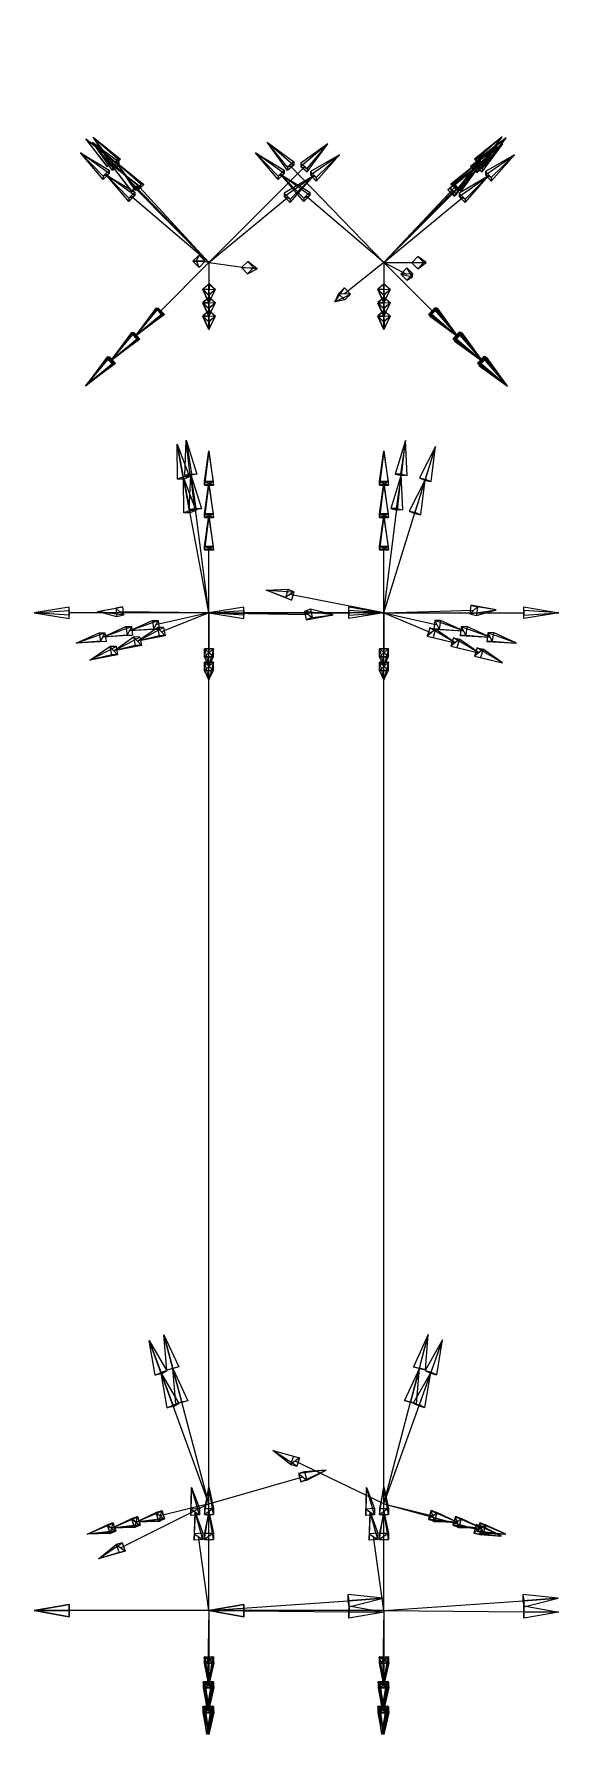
# Model space of a CAD drawing. Header units: millimetres. Extents: x -1660 to 13, y -87 to 87.
# Drawn here: x -1660 to -1630, y -87.2 to 10.1 of the extents above; entities outside this region: 1.
import ezdxf

# ---------------------------------------------------------------- set-up
doc = ezdxf.new("R2010")
doc.units = ezdxf.units.MM
for name, color, linetype in [('AutoDetect_19_13', 1, 'Continuous'), ('AutoDetect_20_12', 1, 'Continuous'), ('AutoDetect_21_14', 1, 'Continuous'), ('AutoDetect_22_15', 1, 'Continuous'), ('AutoDetect_23_16', 1, 'Continuous'), ('AutoDetect_24_17', 1, 'Continuous'), ('Rippe_ID_GUID_8064C2C4_A365_4b3d_B35B_679B7BBF4C36', 1, 'Continuous')]:
    doc.layers.add(name, color=color, linetype=linetype)
doc.styles.get("Standard").update_dxf_attribs({"font": 'arial.ttf'})

# ---------------------------------------------------------------- blocks, each defined once
blk = doc.blocks.new('Kontrollpunkt')
at = {"color": 0}
for q in [(0, 6), (8, 0), (0, 0, 4)]:
    blk.add_line((0, 0), q, dxfattribs=at)
for points in [[(0.25, 8, -0.25), (-0.25, 8, -0.25), (-0.25, 8, 0.25), (0, 10, 0), (-0.25, 8, -0.25), (0.25, 8, 0.25), (0, 10, 0), (0.25, 8, -0.25), (0.25, 8, 0.25), (-0.25, 8, 0.25)], [(0.25, 6, -0.25), (-0.25, 6, -0.25), (-0.25, 6, 0.25), (0, 8, 0), (-0.25, 6, -0.25), (0.25, 6, 0.25), (0, 8, 0), (0.25, 6, -0.25), (0.25, 6, 0.25), (-0.25, 6, 0.25)], [(0.25, 0.25, 4), (-0.25, 0.25, 4), (-0.25, -0.25, 4), (0, 0, 6), (-0.25, 0.25, 4), (0.25, -0.25, 4), (0, 0, 6), (0.25, 0.25, 4), (0.25, -0.25, 4), (-0.25, -0.25, 4)], [(0.25, 0.25, 6), (-0.25, 0.25, 6), (-0.25, -0.25, 6), (0, 0, 8), (-0.25, 0.25, 6), (0.25, -0.25, 6), (0, 0, 8), (0.25, 0.25, 6), (0.25, -0.25, 6), (-0.25, -0.25, 6)], [(0.25, 0.25, 8), (-0.25, 0.25, 8), (-0.25, -0.25, 8), (0, 0, 10), (-0.25, 0.25, 8), (0.25, -0.25, 8), (0, 0, 10), (0.25, 0.25, 8), (0.25, -0.25, 8), (-0.25, -0.25, 8)], [(8, 0.25, -0.25), (8, 0.25, 0.25), (8, -0.25, 0.25), (10, 0, 0), (8, 0.25, 0.25), (8, -0.25, -0.25), (10, 0, 0), (8, 0.25, -0.25), (8, -0.25, -0.25), (8, -0.25, 0.25)]]:
    blk.add_polyline3d(points, dxfattribs=at)

msp = doc.modelspace()

# ---------------------------------------------------------------- linework, layer by layer
at = {"layer": 'AutoDetect_19_13', "color": 1}
msp.add_line((-1650, -3, -328), (-1650, -3, -420), dxfattribs=at)
at = {"layer": 'AutoDetect_20_12', "color": 1}
msp.add_line((-1640, -3, -328), (-1640, -3, -420), dxfattribs=at)
at = {"layer": 'AutoDetect_21_14', "color": 1}
msp.add_line((-1640, -79.9, -308), (-1640, -23, -308), dxfattribs=at)
at = {"layer": 'AutoDetect_22_15', "color": 1}
msp.add_line((-1650, -79.9, -308), (-1650, -23, -308), dxfattribs=at)
at = {"layer": 'AutoDetect_23_16', "color": 1}
msp.add_line((-1640, -79.9, -440), (-1640, -23, -440), dxfattribs=at)
at = {"layer": 'AutoDetect_24_17', "color": 1}
msp.add_line((-1650, -79.9, -440), (-1650, -23, -440), dxfattribs=at)

# ---------------------------------------------------------------- block references
at = {"layer": 'AutoDetect_19_13', "color": 1, "extrusion": (-0.706436, -0.706436, -0.043554), "rotation": 93.2486825090663}
msp.add_blockref('Kontrollpunkt', (-1164.605, -276.78, 1182.024), dxfattribs=at)
at = {"layer": 'AutoDetect_19_13', "color": 1, "extrusion": (-0.696364, -0.696364, 0.173648), "rotation": 77.24859307823723}
for p in [(-1164.605, -565.377, 1087.188), (-1164.605, -616.587, 1078.158)]:
    msp.add_blockref('Kontrollpunkt', p, dxfattribs=at)
at = {"layer": 'AutoDetect_20_12', "color": 1, "extrusion": (0.696364, -0.696364, 0.173648)}
for p, rotation in [((-1161.776, -212.616, -1212.88), 279.8510761165839), ((-1161.776, -161.406, -1203.851), 273.3030353310031)]:
    msp.add_blockref('Kontrollpunkt', p, dxfattribs=dict(at, rotation=rotation))
at = {"layer": 'AutoDetect_20_12', "color": 1, "extrusion": (0.706433, -0.706433, -0.043648), "rotation": 249.0772820430603}
msp.add_blockref('Kontrollpunkt', (-1161.776, -378.211, -1142.114), dxfattribs=at)
at = {"layer": 'AutoDetect_21_14', "color": 1, "extrusion": (0.677688, -0.285444, -0.677688), "rotation": 261.815626016547}
msp.add_blockref('Kontrollpunkt', (-657.803, -1244.695, -896.115), dxfattribs=at)
at = {"layer": 'AutoDetect_21_14', "color": 1, "extrusion": (0.696364, -0.173648, -0.696364), "rotation": 278.1385729810916}
msp.add_blockref('Kontrollpunkt', (-468.51, -1316.701, -914.725), dxfattribs=at)
at = {"layer": 'AutoDetect_22_15', "color": 1, "extrusion": (-0.75938, -0.173648, -0.627047), "rotation": 98.54360777602291}
msp.add_blockref('Kontrollpunkt', (-345.392, 771.883, 1450.102), dxfattribs=at)
at = {"layer": 'AutoDetect_22_15', "color": 1, "extrusion": (-0.696364, -0.173648, -0.696364), "rotation": 81.2348063681018}
msp.add_blockref('Kontrollpunkt', (-327.521, 906.265, 1376.314), dxfattribs=at)
at = {"layer": 'AutoDetect_23_16', "color": 1, "extrusion": (0.757922, -0.173648, 0.628809), "rotation": 279.1891112930663}
msp.add_blockref('Kontrollpunkt', (-388.671, 659.846, -1515.674), dxfattribs=at)
at = {"layer": 'AutoDetect_23_16', "color": 1, "extrusion": (0.696364, -0.173648, 0.696364), "rotation": 269.0403468189521}
msp.add_blockref('Kontrollpunkt', (-468.51, 779.87, -1435.605), dxfattribs=at)
at = {"layer": 'AutoDetect_24_17', "color": 1, "extrusion": (-0.680645, -0.271009, 0.680645), "rotation": 74.1089304196465}
msp.add_blockref('Kontrollpunkt', (-589, -1371.539, 829.813), dxfattribs=at)
at = {"layer": 'AutoDetect_24_17', "color": 1, "extrusion": (-0.696364, -0.173648, 0.696364), "rotation": 91.4177731969594}
msp.add_blockref('Kontrollpunkt', (-327.521, -1443.096, 855.433), dxfattribs=at)
at = {"layer": 'Rippe_ID_GUID_8064C2C4_A365_4b3d_B35B_679B7BBF4C36', "color": 2, "extrusion": (5.55112e-17, -0.382683, 0.92388), "rotation": 47.26579039910015}
for p in [(-1650, -128.292, -301.884), (-1640, -128.292, -301.884)]:
    msp.add_blockref('Kontrollpunkt', p, dxfattribs=at)
at = {"layer": 'Rippe_ID_GUID_8064C2C4_A365_4b3d_B35B_679B7BBF4C36', "color": 2, "extrusion": (0, -0.382683, -0.92388), "rotation": 228.1881441009208}
for p in [(-1650, -157.955, 389.177), (-1640, -157.955, 389.177)]:
    msp.add_blockref('Kontrollpunkt', p, dxfattribs=at)
at = {"layer": 'Rippe_ID_GUID_8064C2C4_A365_4b3d_B35B_679B7BBF4C36', "color": 2, "extrusion": (0, 0.92388, 0.382683)}
for p in [(1650, -397.705, -189.63), (1640, -397.705, -189.63)]:
    msp.add_blockref('Kontrollpunkt', p, dxfattribs=at)
at = {"layer": 'Rippe_ID_GUID_8064C2C4_A365_4b3d_B35B_679B7BBF4C36', "color": 2, "extrusion": (0, 0.92388, -0.382683), "rotation": 180}
for p in [(1650, -293.357, 96.617), (1640, -293.357, 96.617)]:
    msp.add_blockref('Kontrollpunkt', p, dxfattribs=at)
at = {"layer": 'Rippe_ID_GUID_8064C2C4_A365_4b3d_B35B_679B7BBF4C36', "color": 2, "extrusion": (0, -0.707107, 0.707107)}
for p, rotation in [((-1650, -273.58, -160.443), 5.690129303988991), ((-1640, -273.58, -160.443), 5.690129303988991), ((-1650, -273.58, -160.443), 180), ((-1640, -273.58, -160.443), 180)]:
    msp.add_blockref('Kontrollpunkt', p, dxfattribs=dict(at, rotation=rotation))
at = {"layer": 'Rippe_ID_GUID_8064C2C4_A365_4b3d_B35B_679B7BBF4C36', "color": 2, "extrusion": (0, -0.707107, -0.707107)}
for p, rotation in [((-1650, -255.336, 368.473), 180), ((-1640, -255.336, 368.473), 180), ((-1650, -255.336, 368.473), 0.7497230586966699), ((-1640, -255.336, 368.473), 0.7497230586966699)]:
    msp.add_blockref('Kontrollpunkt', p, dxfattribs=dict(at, rotation=rotation))

# ---------------------------------------------------------------- texts
at = {"layer": 'Rippe_ID_GUID_8064C2C4_A365_4b3d_B35B_679B7BBF4C36', "color": 5}
msp.add_text('BP2', height=5, dxfattribs=at).set_placement((-240, 0))

doc.saveas('drawing.dxf')
